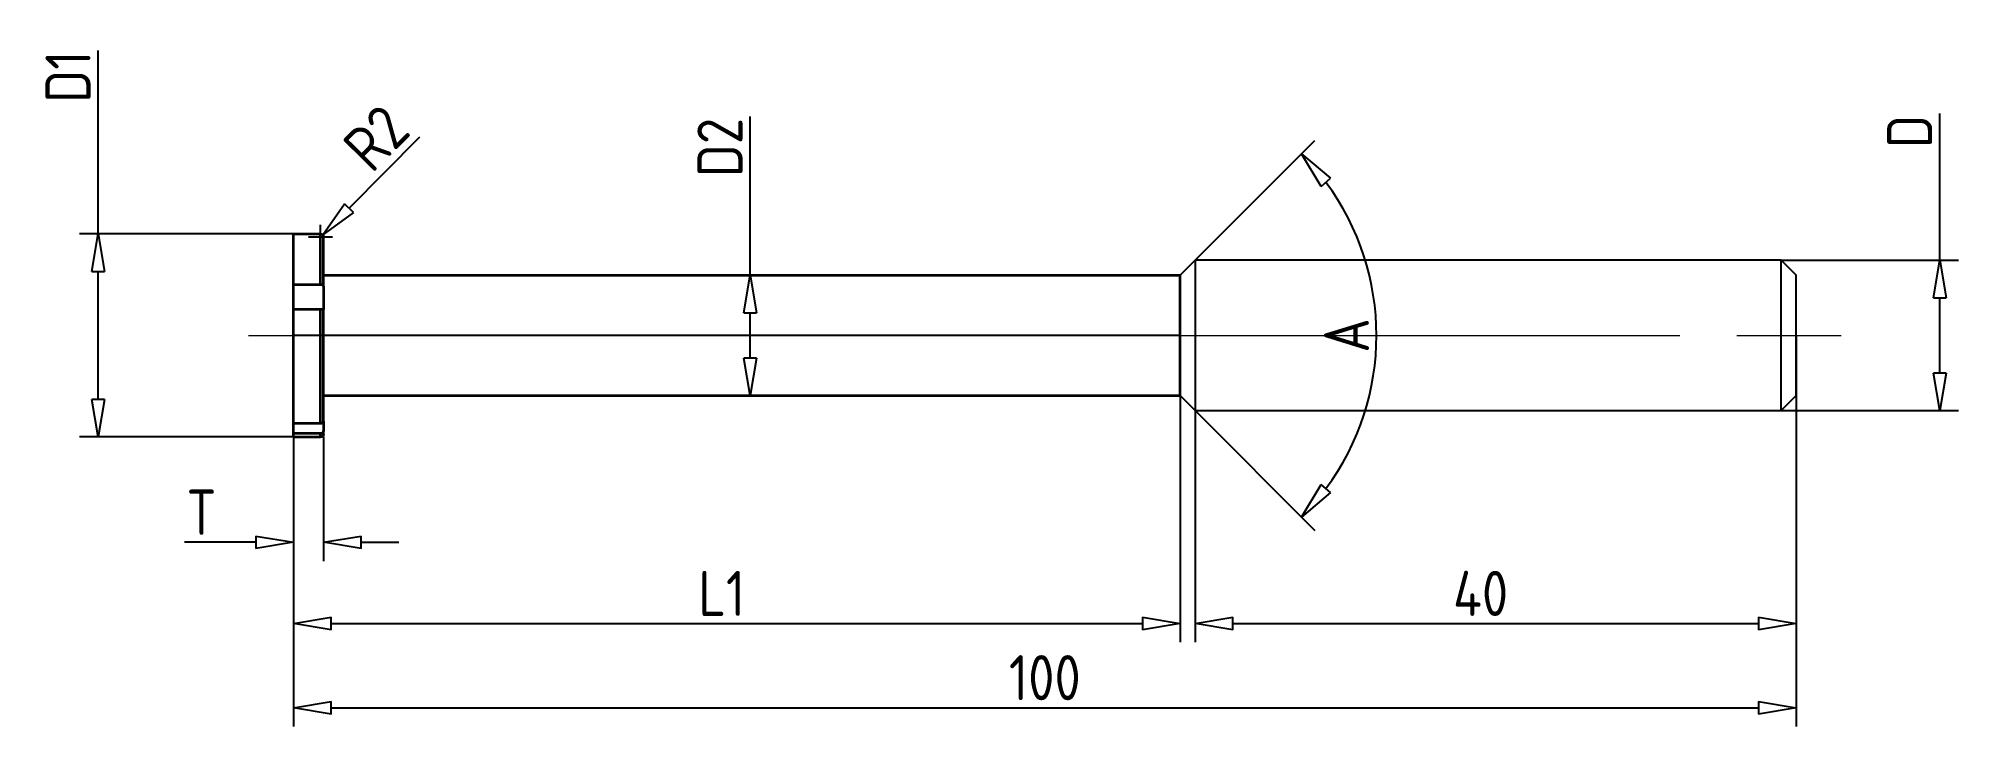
# Model space of a CAD drawing. Header units: millimetres. Extents: x -14 to 114, y -26 to 20.
import ezdxf

# ---------------------------------------------------------------- set-up
doc = ezdxf.new("R2010")
doc.units = ezdxf.units.MM
doc.linetypes.add('CENTER', pattern=[50.8, 31.75, -6.35, 6.35, -6.35])
doc.layers.add('中心线', color=1, linetype='CENTER', lineweight=15)
doc.styles.add('工程字', font='gbenor.shx', dxfattribs={"bigfont": 'gbcbig.shx'})
doc.dimstyles.new('ZQH', dxfattribs={"dimtxt": 3, "dimasz": 2.5, "dimexe": 1.25, "dimexo": 0, "dimgap": 0.5, "dimtad": 1, "dimdec": 3, "dimdsep": 46, "dimtxsty": '工程字', "dimblk": 'CLOSEDBLANK', "dimcen": -0.8, "dimclrd": 3, "dimclre": 3, "dimclrt": 3, "dimadec": 1, "dimazin": 2, "dimtfac": 1, "dimtdec": 3, "dimtofl": 0, "dimtmove": 0, "dimatfit": 3, "dimldrblk": 'CLOSEDBLANK', "dimfxl": 1, "dimtolj": 1, "dimtzin": 0, "dimarcsym": 0})

# ---------------------------------------------------------------- blocks, each defined once
blk = doc.blocks.new('_ClosedBlank')
at = {"color": 0, "linetype": 'ByBlock', "lineweight": -2}
for p, q in [((-1, 0.167), (0, 0)), ((-1, 0.167), (-1, -0.167)), ((0, 0), (-1, -0.167))]:
    blk.add_line(p, q, dxfattribs=at)
blk = doc.blocks.new('*D12')
at = {"color": 0, "lineweight": -2, "transparency": 16777216}
for p, q in [((112.56, 5), (112.56, 14.76)), ((102, 5), (113.81, 5)), ((112.56, -2.5), (112.56, 2.5)), ((102, -5), (113.81, -5))]:
    blk.add_line(p, q, dxfattribs=at)
at = {"layer": 'Defpoints', "color": 0, "transparency": 16777216}
for p in [(102, 5), (102, -5), (112.56, -5)]:
    blk.add_point(p, dxfattribs=at)
at = {"color": 0, "lineweight": -2, "transparency": 16777216, "xscale": 2.5, "yscale": 2.5, "zscale": 2.5}
for p, rotation in [((112.56, 5), 90), ((112.56, -5), 270)]:
    blk.add_blockref('_ClosedBlank', p, dxfattribs=dict(at, rotation=rotation))
at = {"color": 0, "transparency": 16777216, "insert": (110.55, 13.56), "char_height": 3, "attachment_point": 5, "rotation": 90, "style": '工程字'}
blk.add_mtext('\\A1;D', dxfattribs=at)
blk = doc.blocks.new('*D13')
at = {"color": 0, "lineweight": -2, "transparency": 16777216}
for p, q in [((63, -5), (63, -20.4)), ((103, -4), (103, -20.4)), ((65.5, -19.15), (100.5, -19.15))]:
    blk.add_line(p, q, dxfattribs=at)
at = {"layer": 'Defpoints', "color": 0, "transparency": 16777216}
for p in [(63, -5), (103, -4), (103, -19.15)]:
    blk.add_point(p, dxfattribs=at)
at = {"color": 0, "lineweight": -2, "transparency": 16777216, "xscale": 2.5, "yscale": 2.5, "zscale": 2.5, "rotation": 180}
blk.add_blockref('_ClosedBlank', (63, -19.15), dxfattribs=at)
at = {"color": 0, "lineweight": -2, "transparency": 16777216, "xscale": 2.5, "yscale": 2.5, "zscale": 2.5}
blk.add_blockref('_ClosedBlank', (103, -19.15), dxfattribs=at)
at = {"color": 0, "transparency": 16777216, "insert": (82, -17.15), "char_height": 3, "attachment_point": 5, "style": '工程字'}
blk.add_mtext('\\A1;40', dxfattribs=at)
blk = doc.blocks.new('*D14')
at = {"color": 0, "lineweight": -2, "transparency": 16777216}
for p, q in [((3, -6.75), (3, -15)), ((5, -6.75), (5, -15)), ((0.5, -13.75), (-4.25, -13.75)), ((7.5, -13.75), (10, -13.75))]:
    blk.add_line(p, q, dxfattribs=at)
at = {"layer": 'Defpoints', "color": 0, "transparency": 16777216}
for p in [(3, -6.75), (5, -6.75), (5, -13.75)]:
    blk.add_point(p, dxfattribs=at)
at = {"color": 0, "lineweight": -2, "transparency": 16777216, "xscale": 2.5, "yscale": 2.5, "zscale": 2.5}
blk.add_blockref('_ClosedBlank', (3, -13.75), dxfattribs=at)
at = {"color": 0, "lineweight": -2, "transparency": 16777216, "xscale": 2.5, "yscale": 2.5, "zscale": 2.5, "rotation": 180}
blk.add_blockref('_ClosedBlank', (5, -13.75), dxfattribs=at)
at = {"color": 0, "transparency": 16777216, "insert": (-3.125, -11.75), "char_height": 3, "attachment_point": 5, "style": '工程字'}
blk.add_mtext('\\A1;T', dxfattribs=at)
blk = doc.blocks.new('*D15')
at = {"color": 0, "lineweight": -2, "transparency": 16777216}
for p, q in [((3, -4), (3, -20.4)), ((62, -4), (62, -20.4)), ((5.5, -19.15), (59.5, -19.15))]:
    blk.add_line(p, q, dxfattribs=at)
at = {"layer": 'Defpoints', "color": 0, "transparency": 16777216}
for p in [(3, -4), (62, -4), (62, -19.15)]:
    blk.add_point(p, dxfattribs=at)
at = {"color": 0, "lineweight": -2, "transparency": 16777216, "xscale": 2.5, "yscale": 2.5, "zscale": 2.5, "rotation": 180}
blk.add_blockref('_ClosedBlank', (3, -19.15), dxfattribs=at)
at = {"color": 0, "lineweight": -2, "transparency": 16777216, "xscale": 2.5, "yscale": 2.5, "zscale": 2.5}
blk.add_blockref('_ClosedBlank', (62, -19.15), dxfattribs=at)
at = {"color": 0, "transparency": 16777216, "insert": (31.5, -17.15), "char_height": 3, "attachment_point": 5, "style": '工程字'}
blk.add_mtext('\\A1;L1', dxfattribs=at)
blk = doc.blocks.new('*D16')
at = {"color": 0, "lineweight": -2, "transparency": 16777216}
for p, q in [((3, 0), (3, -26)), ((103, 0), (103, -26)), ((5.5, -24.75), (100.5, -24.75))]:
    blk.add_line(p, q, dxfattribs=at)
at = {"layer": 'Defpoints', "color": 0, "transparency": 16777216}
for p in [(3, 0), (103, 0), (103, -24.75)]:
    blk.add_point(p, dxfattribs=at)
at = {"color": 0, "lineweight": -2, "transparency": 16777216, "xscale": 2.5, "yscale": 2.5, "zscale": 2.5, "rotation": 180}
blk.add_blockref('_ClosedBlank', (3, -24.75), dxfattribs=at)
at = {"color": 0, "lineweight": -2, "transparency": 16777216, "xscale": 2.5, "yscale": 2.5, "zscale": 2.5}
blk.add_blockref('_ClosedBlank', (103, -24.75), dxfattribs=at)
at = {"color": 0, "transparency": 16777216, "insert": (53, -22.75), "char_height": 3, "attachment_point": 5, "style": '工程字'}
blk.add_mtext('\\A1;100', dxfattribs=at)
blk = doc.blocks.new('*D17')
at = {"color": 0, "lineweight": -2, "transparency": 16777216}
for p, q in [((-10, 6.75), (-10, 18.95)), ((3, 6.75), (-11.25, 6.75)), ((-10, -4.25), (-10, 4.25)), ((3, -6.75), (-11.25, -6.75))]:
    blk.add_line(p, q, dxfattribs=at)
at = {"layer": 'Defpoints', "color": 0, "transparency": 16777216}
for p in [(3, 6.75), (-10, -6.75), (3, -6.75)]:
    blk.add_point(p, dxfattribs=at)
at = {"color": 0, "lineweight": -2, "transparency": 16777216, "xscale": 2.5, "yscale": 2.5, "zscale": 2.5}
for p, rotation in [((-10, 6.75), 90), ((-10, -6.75), 270)]:
    blk.add_blockref('_ClosedBlank', p, dxfattribs=dict(at, rotation=rotation))
at = {"color": 0, "transparency": 16777216, "insert": (-12.01, 17.2), "char_height": 3, "attachment_point": 5, "rotation": 90, "style": '工程字'}
blk.add_mtext('\\A1;D1', dxfattribs=at)
blk = doc.blocks.new('*D18')
at = {"color": 0, "lineweight": -2, "transparency": 16777216}
for p, q in [((33.39, 4), (33.39, 14.56)), ((5, 4), (34.64, 4)), ((33.39, -1.5), (33.39, 1.5)), ((5, -4), (34.64, -4))]:
    blk.add_line(p, q, dxfattribs=at)
at = {"layer": 'Defpoints', "color": 0, "transparency": 16777216}
for p in [(5, 4), (5, -4), (33.39, -4)]:
    blk.add_point(p, dxfattribs=at)
at = {"color": 0, "lineweight": -2, "transparency": 16777216, "xscale": 2.5, "yscale": 2.5, "zscale": 2.5}
for p, rotation in [((33.39, 4), 90), ((33.39, -4), 270)]:
    blk.add_blockref('_ClosedBlank', p, dxfattribs=dict(at, rotation=rotation))
at = {"color": 0, "transparency": 16777216, "insert": (31.38, 12.49), "char_height": 3, "attachment_point": 5, "rotation": 90, "style": '工程字'}
blk.add_mtext('\\A1;D2', dxfattribs=at)
blk = doc.blocks.new('*D19')
at = {"color": 0, "lineweight": -2, "transparency": 16777216}
blk.add_line((11.38, 13.19), (6.7, 8.47), dxfattribs=at)
at = {"color": 3, "lineweight": -2, "transparency": 16777216}
for p, q in [((4, 6.55), (5.6, 6.55)), ((4.8, 5.75), (4.8, 7.35))]:
    blk.add_line(p, q, dxfattribs=at)
at = {"layer": 'Defpoints', "color": 0, "transparency": 16777216}
for p in [(4.8, 6.55), (4.94, 6.69)]:
    blk.add_point(p, dxfattribs=at)
at = {"color": 0, "lineweight": -2, "transparency": 16777216, "xscale": 2.5, "yscale": 2.5, "zscale": 2.5, "rotation": 225.2864800911511}
blk.add_blockref('_ClosedBlank', (4.94, 6.69), dxfattribs=at)
at = {"color": 0, "transparency": 16777216, "insert": (8.5, 13.13), "char_height": 3, "attachment_point": 5, "rotation": 45.2865, "style": '工程字'}
blk.add_mtext('\\A1;R2', dxfattribs=at)
blk = doc.blocks.new('*D20')
at = {"color": 0, "lineweight": -2, "transparency": 16777216}
for p, q in [((63, 5), (70.96, 12.96)), ((63, -5), (70.96, -12.96))]:
    blk.add_line(p, q, dxfattribs=at)
blk.add_arc((58, 0), 17.07, 323.3965, 36.6035, dxfattribs=at)
at = {"layer": 'Defpoints', "color": 0, "transparency": 16777216}
for p in [(62, 4, -1), (63, 5, -1), (62, -4, -1), (63, -5, -1), (74.49, -4.42)]:
    blk.add_point(p, dxfattribs=at)
at = {"color": 0, "lineweight": -2, "transparency": 16777216, "xscale": 2.5, "yscale": 2.5, "zscale": 2.5}
for p, rotation in [((70.07, 12.07), 130.8017471208089), ((70.07, -12.07), 229.1982528791911)]:
    blk.add_blockref('_ClosedBlank', p, dxfattribs=dict(at, rotation=rotation))
at = {"color": 0, "transparency": 16777216, "insert": (73.07, 0), "char_height": 3, "attachment_point": 5, "rotation": 90, "style": '工程字'}
blk.add_mtext('\\A1;A', dxfattribs=at)

msp = doc.modelspace()

# ---------------------------------------------------------------- linework, layer by layer
at = {"lineweight": 35}
for p, q in [((3, 3.3973), (3, 6.75)), ((3, 3.3973), (3, 6.75)), ((3, 6.75), (3, 6.75)), ((3, 6.75), (4.8, 6.75)), ((4.8, 3.3973), (4.8, 6.75)), ((5, 3.2524), (5, 6.552)), ((5, 3.2524), (5, 6.552)), ((5, 6.552), (5, 6.552)), ((62, -4), (62, 4)), ((3, 1.7221), (3, 3.3973)), ((3, 3.3973), (3, 3.3973)), ((3, 3.3973), (4.8, 3.3973)), ((5, 3.2524), (5, 3.2524)), ((5, 3.2524), (5, 1.7221)), ((3, -5.8327), (3, 1.7221)), ((4.8, 1.7221), (3, 1.7221)), ((3, 1.7221), (3, 1.7221)), ((3, -5.8327), (3, 1.7221)), ((4.8, -5.8327), (4.8, 1.7221)), ((5, -5.6878), (5, 1.7221)), ((5, 1.7221), (5, 1.7221)), ((5, -5.6878), (5, 1.7221)), ((3, -5.8327), (3, -5.8327)), ((3, -5.8327), (4.8, -5.8327)), ((3, -6.5266), (3, -5.8327)), ((5, -5.6878), (5, -5.6878)), ((5, -5.6878), (5, -6.3216)), ((5, -6.3216), (5, -6.3216)), ((5, -6.552), (5, -6.3216)), ((5, -6.552), (5, -6.3216)), ((3, -6.75), (3, -6.5266)), ((3, -6.5266), (3, -6.5266)), ((3, -6.75), (3, -6.5266)), ((4.8, -6.5266), (3, -6.5266)), ((3, -6.75), (3, -6.75)), ((3, -6.75), (4.8, -6.75)), ((4.8, -6.75), (4.8, -6.5266)), ((5, -6.552), (5, -6.552))]:
    msp.add_line(p, q, dxfattribs=at)
at = {"color": 0, "lineweight": 35}
for p, q in [((5, 4), (62, 4)), ((5, -4), (62, -4))]:
    msp.add_line(p, q, dxfattribs=at)
for p, q in [((62, 4), (63, 5)), ((63, 5), (63, -5)), ((102, 5), (63, 5)), ((102, 5), (103, 4)), ((102, -5), (102, 5)), ((103, -4), (103, 4)), ((62, -4), (63, -5)), ((63, -5), (102, -5)), ((103, -4), (102, -5))]:
    msp.add_line(p, q)
at = {"color": 0}
msp.add_lwpolyline([(3, 0), (3, 6.75), (3, 6.75), (3, 6.75), (4.8, 6.75, -0.41128764), (5, 6.552), (5, 6.552), (5, 4), (62, 4), (62, 0), (3, 0)], format="xyb", dxfattribs=at)
at = {"color": 0, "extrusion": (0, -1.22465e-16, -1)}
msp.add_lwpolyline([(-3, 0), (-3, -6.75), (-3, -6.75), (-3, -6.75), (-4.8, -6.75, -0.41128764), (-5, -6.552), (-5, -6.552), (-5, -4), (-62, -4), (-62, 0), (-3, 0)], format="xyb", dxfattribs=at)
at = {"lineweight": 35, "extrusion": (0, 0, -1)}
for centre, start, end in [((-4.8, 6.55), 90, 179.42704), ((-4.8, -6.55), 180.57296, 270)]:
    msp.add_arc(centre, 0.2, start, end, dxfattribs=at)
at = {"lineweight": 35}
for points, knots in [([(4.8, 3.3973), (4.8244, 3.3973), (4.8531, 3.3932), (4.8985, 3.3796), (4.9231, 3.3677), (4.9582, 3.3424), (4.9748, 3.3243), (4.9938, 3.2912), (4.9997, 3.2703), (5, 3.2524)], [0, 0, 0, 0, 0.073237893, 0.073237893, 0.14775213, 0.14775213, 0.223885464, 0.223885464, 0.29940743, 0.29940743, 0.29940743, 0.29940743]), ([(5, 1.7221), (4.9997, 1.7221), (4.9938, 1.7221), (4.9748, 1.7221), (4.9582, 1.7221), (4.9231, 1.7221), (4.8985, 1.7221), (4.8531, 1.7221), (4.8244, 1.7221), (4.8, 1.7221)], [-0.29940743, -0.29940743, -0.29940743, -0.29940743, -0.223885464, -0.223885464, -0.14775213, -0.14775213, -0.073237893, -0.073237893, 0, 0, 0, 0]), ([(4.8, -5.8327), (4.8244, -5.8327), (4.8531, -5.8286), (4.8985, -5.815), (4.9231, -5.8031), (4.9582, -5.7778), (4.9748, -5.7597), (4.9938, -5.7266), (4.9997, -5.7057), (5, -5.6878)], [0, 0, 0, 0, 0.073237893, 0.073237893, 0.14775213, 0.14775213, 0.223885464, 0.223885464, 0.29940743, 0.29940743, 0.29940743, 0.29940743]), ([(5, -6.3216), (4.9997, -6.347), (4.9938, -6.3765), (4.9748, -6.4234), (4.9582, -6.4489), (4.9231, -6.4848), (4.8985, -6.5016), (4.8531, -6.5208), (4.8244, -6.5266), (4.8, -6.5266)], [-0.29940743, -0.29940743, -0.29940743, -0.29940743, -0.223885464, -0.223885464, -0.14775213, -0.14775213, -0.073237893, -0.073237893, 0, 0, 0, 0])]:
    msp.add_open_spline(points, degree=3, knots=knots, dxfattribs=at)
at = {"layer": '中心线'}
for p, q in [((0, 0), (106, 0, 2)), ((60.9414, 0), (104.7423, 0))]:
    msp.add_line(p, q, dxfattribs=at)

# ---------------------------------------------------------------- dimensions: what is measured, and where the dimension line sits
for base, p1, p2, text, picture, middle in [((-10, -6.75), (3, 6.75), (3, -6.75), 'D1', '*D17', (-10, 17.2007)), ((33.3875, -4), (5, 4), (5, -4), 'D2', '*D18', (33.3875, 12.4882)), ((112.5589, -5), (102, 5), (102, -5), 'D', '*D12', (112.5589, 13.5626))]:
    dim = msp.add_linear_dim(base=base, p1=p1, p2=p2, angle=90, text=text, dimstyle='ZQH', override={"dimclrd": 0, "dimclre": 0, "dimclrt": 0})
    dim.commit()
    dim.dimension.update_dxf_attribs({"geometry": picture, "text_midpoint": middle, "dimtype": 160})
dim = msp.add_radius_dim(center=(4.8, 6.55), mpoint=(4.9407, 6.6921), text='R2', dimstyle='ZQH', override={"dimclrd": 0, "dimclrt": 0})
dim.commit()
dim.dimension.update_dxf_attribs({"geometry": '*D19', "text_midpoint": (8.4972, 13.127)})
dim = msp.add_angular_dim_2l(base=(74.4929, -4.4193), line1=((62, -4), (63, -5)), line2=((62, 4), (63, 5)), text='A', dimstyle='ZQH', override={"dimclrd": 0, "dimclre": 0, "dimclrt": 0})
dim.commit()
dim.dimension.update_dxf_attribs({"geometry": '*D20', "text_midpoint": (73.0747, 0, 1)})
dim = msp.add_linear_dim(base=(103, -24.75), p1=(3, 0), p2=(103, 0), dimstyle='ZQH', override={"dimclrd": 0, "dimclre": 0, "dimclrt": 0})
dim.commit()
dim.dimension.update_dxf_attribs({"geometry": '*D16', "text_midpoint": (53, -22.75)})
for base, p1, p2, text, picture, middle in [((62, -19.1451), (3, -4), (62, -4), 'L1', '*D15', (31.5, -19.1451)), ((5, -13.75), (3, -6.75), (5, -6.75), 'T', '*D14', (-3.125, -13.75))]:
    dim = msp.add_linear_dim(base=base, p1=p1, p2=p2, text=text, dimstyle='ZQH', override={"dimclrd": 0, "dimclre": 0, "dimclrt": 0})
    dim.commit()
    dim.dimension.update_dxf_attribs({"geometry": picture, "text_midpoint": middle, "dimtype": 160})
dim = msp.add_linear_dim(base=(103, -19.1451), p1=(63, -5), p2=(103, -4), dimstyle='ZQH', override={"dimclrd": 0, "dimclre": 0, "dimclrt": 0})
dim.commit()
dim.dimension.update_dxf_attribs({"geometry": '*D13', "text_midpoint": (82, -19.1451), "dimtype": 160})

doc.saveas('drawing.dxf')
